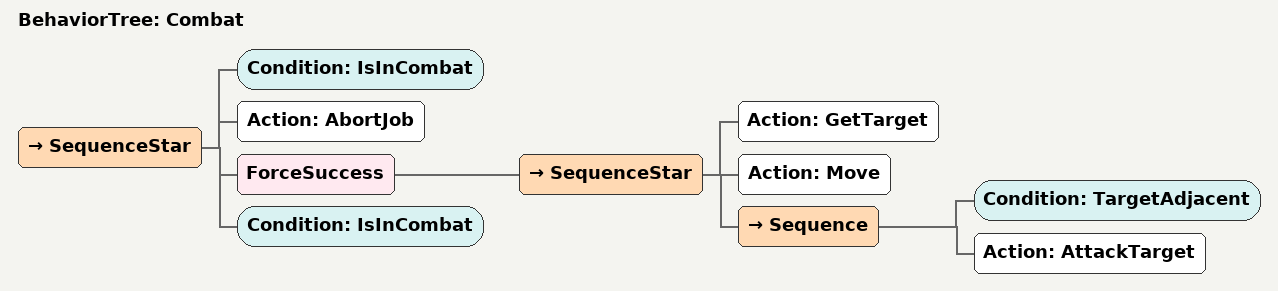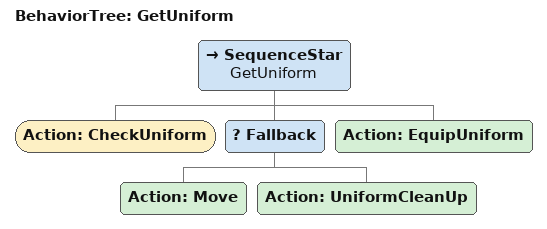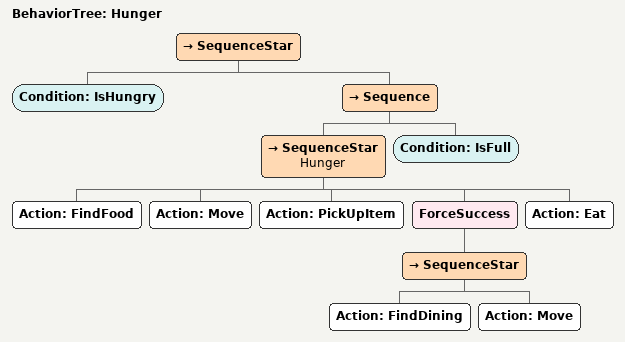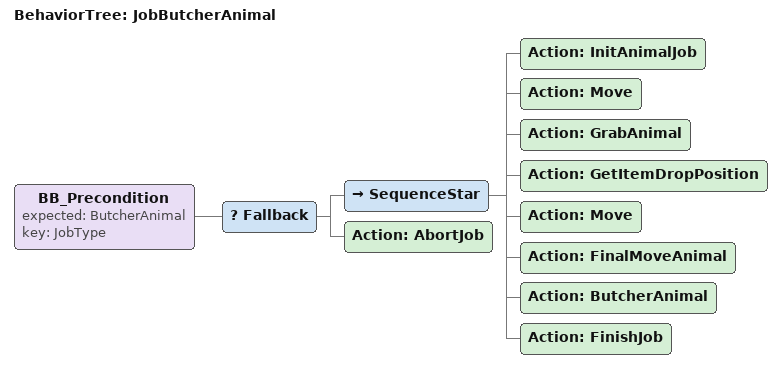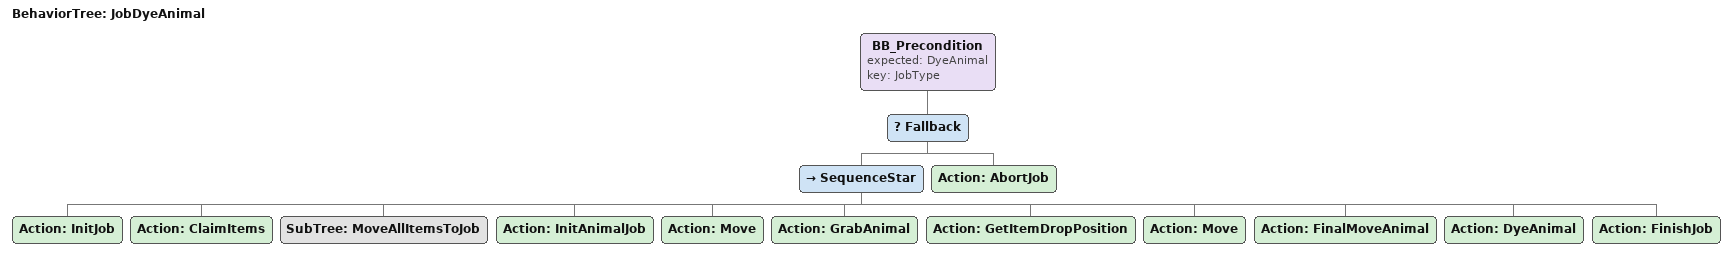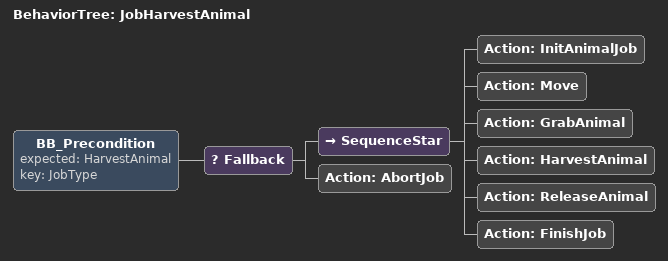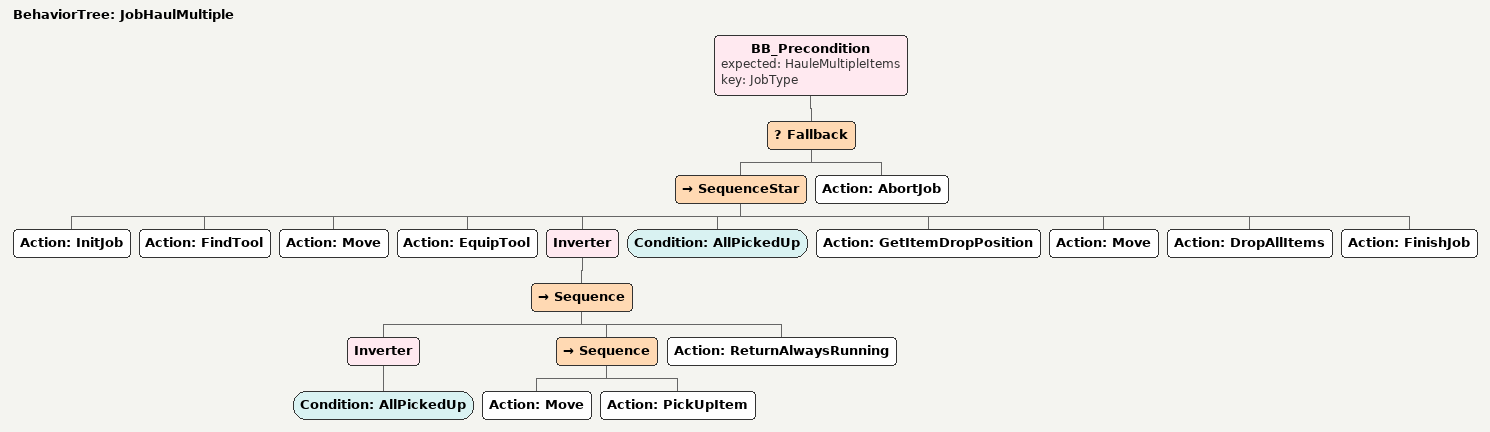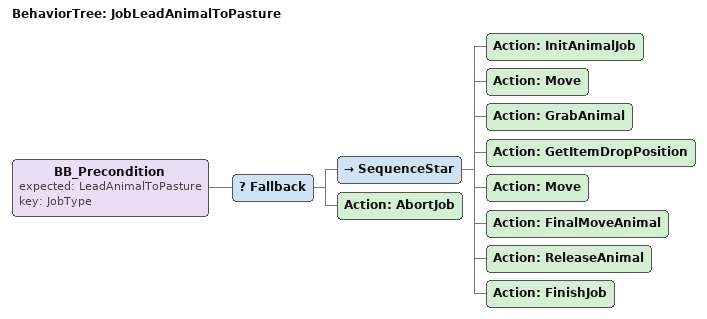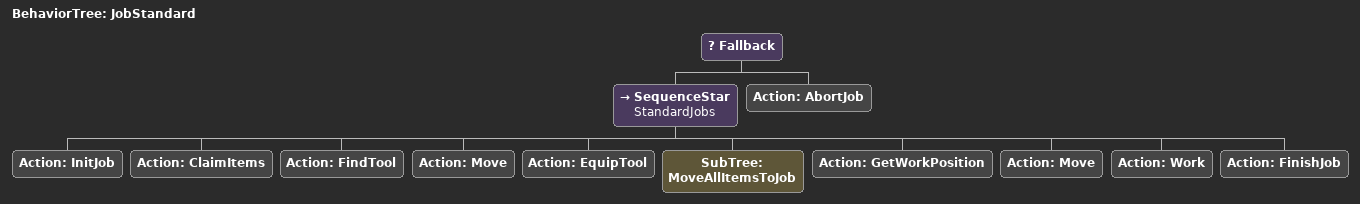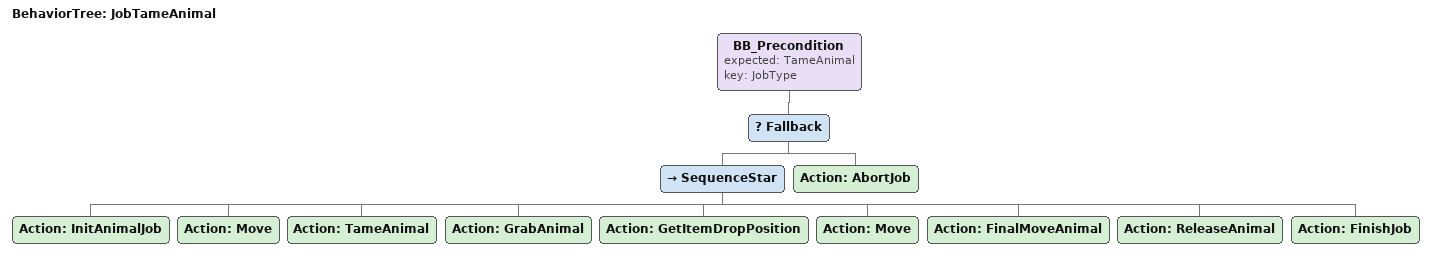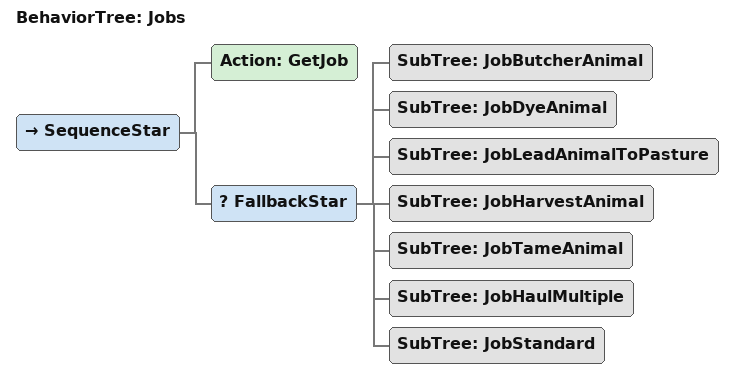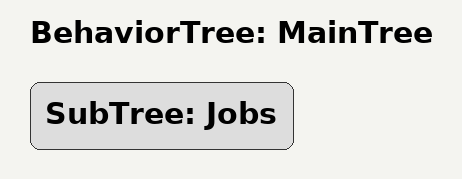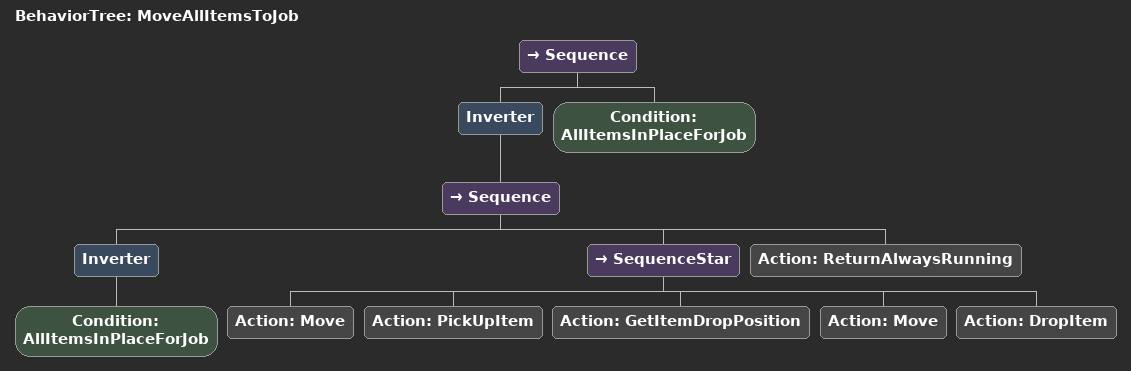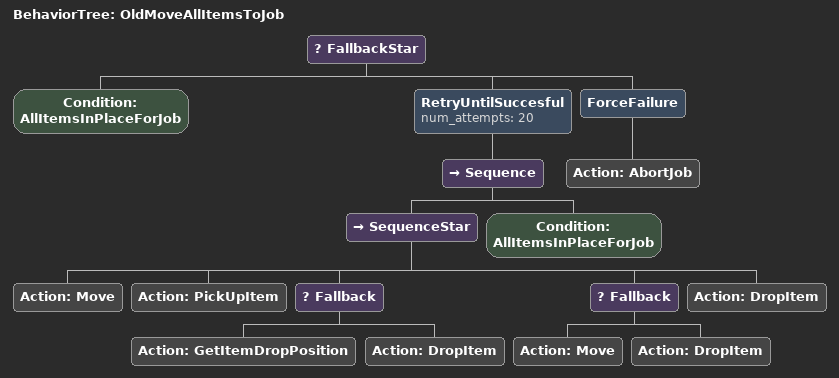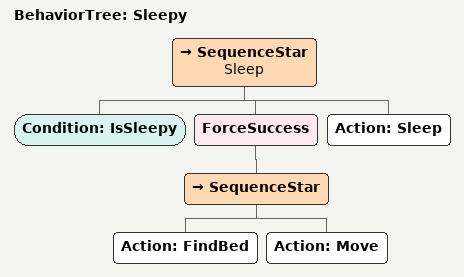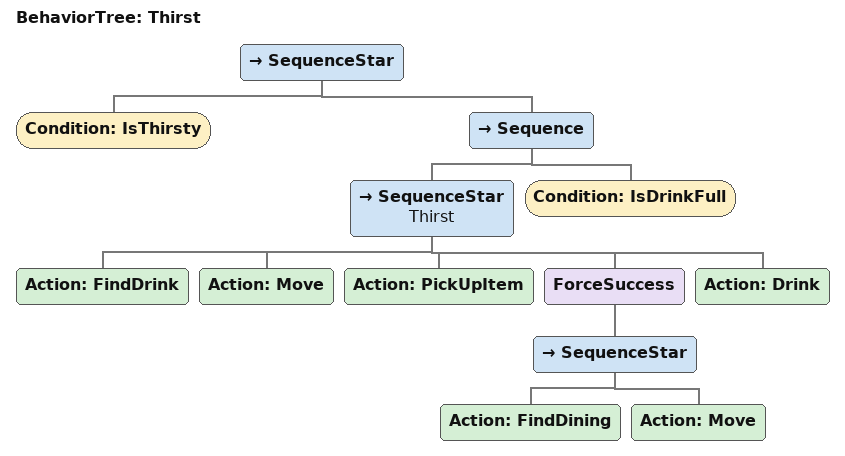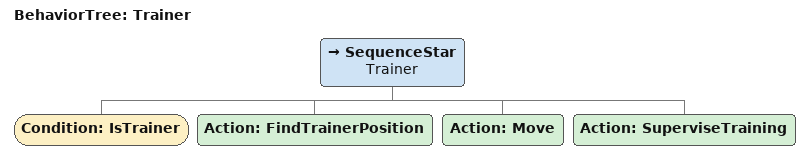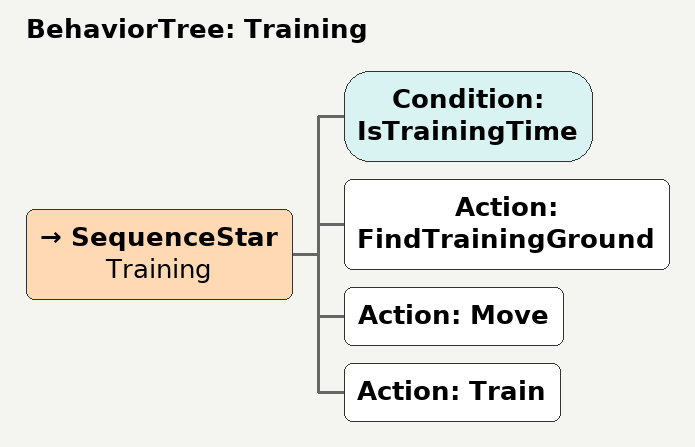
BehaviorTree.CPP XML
<root main_tree_to_execute="MainTree">
    <BehaviorTree ID="Combat">
        <SequenceStar>
            <Condition ID="IsInCombat"/>
            <Action ID="AbortJob"/>
            <ForceSuccess>
                <SequenceStar>
                    <Action ID="GetTarget"/>
                    <Action ID="Move"/>
                    <Sequence>
                        <Condition ID="TargetAdjacent"/>
                        <Action ID="AttackTarget"/>
                    </Sequence>
                </SequenceStar>
            </ForceSuccess>
            <Condition ID="IsInCombat"/>
        </SequenceStar>
    </BehaviorTree>
    <BehaviorTree ID="GetUniform">
        <SequenceStar name="GetUniform">
            <Action ID="CheckUniform"/>
            <Fallback>
                <Action ID="Move"/>
                <Action ID="UniformCleanUp"/>
            </Fallback>
            <Action ID="EquipUniform"/>
        </SequenceStar>
    </BehaviorTree>
    <BehaviorTree ID="Hunger">
        <SequenceStar>
            <Condition ID="IsHungry"/>
            <Sequence>
                <SequenceStar name="Hunger">
                    <Action ID="FindFood"/>
                    <Action ID="Move"/>
                    <Action ID="PickUpItem"/>
                    <ForceSuccess>
                        <SequenceStar>
                            <Action ID="FindDining"/>
                            <Action ID="Move"/>
                        </SequenceStar>
                    </ForceSuccess>
                    <Action ID="Eat"/>
                </SequenceStar>
                <Condition ID="IsFull"/>
            </Sequence>
        </SequenceStar>
    </BehaviorTree>
    <BehaviorTree ID="JobButcherAnimal">
        <BB_Precondition expected="ButcherAnimal" key="JobType">
            <Fallback>
                <SequenceStar>
                    <Action ID="InitAnimalJob"/>
                    <Action ID="Move"/>
                    <Action ID="GrabAnimal"/>
                    <Action ID="GetItemDropPosition"/>
                    <Action ID="Move"/>
                    <Action ID="FinalMoveAnimal"/>
                    <Action ID="ButcherAnimal"/>
                    <Action ID="FinishJob"/>
                </SequenceStar>
                <Action ID="AbortJob"/>
            </Fallback>
        </BB_Precondition>
    </BehaviorTree>
    <BehaviorTree ID="JobDyeAnimal">
        <BB_Precondition expected="DyeAnimal" key="JobType">
            <Fallback>
                <SequenceStar>
                    <Action ID="InitJob"/>
                    <Action ID="ClaimItems"/>
                    <SubTree ID="MoveAllItemsToJob"/>
                    <Action ID="InitAnimalJob"/>
                    <Action ID="Move"/>
                    <Action ID="GrabAnimal"/>
                    <Action ID="GetItemDropPosition"/>
                    <Action ID="Move"/>
                    <Action ID="FinalMoveAnimal"/>
                    <Action ID="DyeAnimal"/>
                    <Action ID="FinishJob"/>
                </SequenceStar>
                <Action ID="AbortJob"/>
            </Fallback>
        </BB_Precondition>
    </BehaviorTree>
    <BehaviorTree ID="JobHarvestAnimal">
        <BB_Precondition expected="HarvestAnimal" key="JobType">
            <Fallback>
                <SequenceStar>
                    <Action ID="InitAnimalJob"/>
                    <Action ID="Move"/>
                    <Action ID="GrabAnimal"/>
                    <Action ID="HarvestAnimal"/>
                    <Action ID="ReleaseAnimal"/>
                    <Action ID="FinishJob"/>
                </SequenceStar>
                <Action ID="AbortJob"/>
            </Fallback>
        </BB_Precondition>
    </BehaviorTree>
    <BehaviorTree ID="JobHaulMultiple">
        <BB_Precondition expected="HauleMultipleItems" key="JobType">
            <Fallback>
                <SequenceStar>
                    <Action ID="InitJob"/>
                    <Action ID="FindTool"/>
                    <Action ID="Move"/>
                    <Action ID="EquipTool"/>
                    <Inverter>
                        <Sequence>
                            <Inverter>
                                <Condition ID="AllPickedUp"/>
                            </Inverter>
                            <Sequence>
                                <Action ID="Move"/>
                                <Action ID="PickUpItem"/>
                            </Sequence>
                            <Action ID="ReturnAlwaysRunning"/>
                        </Sequence>
                    </Inverter>
                    <Condition ID="AllPickedUp"/>
                    <Action ID="GetItemDropPosition"/>
                    <Action ID="Move"/>
                    <Action ID="DropAllItems"/>
                    <Action ID="FinishJob"/>
                </SequenceStar>
                <Action ID="AbortJob"/>
            </Fallback>
        </BB_Precondition>
    </BehaviorTree>
    <BehaviorTree ID="JobLeadAnimalToPasture">
        <BB_Precondition expected="LeadAnimalToPasture" key="JobType">
            <Fallback>
                <SequenceStar>
                    <Action ID="InitAnimalJob"/>
                    <Action ID="Move"/>
                    <Action ID="GrabAnimal"/>
                    <Action ID="GetItemDropPosition"/>
                    <Action ID="Move"/>
                    <Action ID="FinalMoveAnimal"/>
                    <Action ID="ReleaseAnimal"/>
                    <Action ID="FinishJob"/>
                </SequenceStar>
                <Action ID="AbortJob"/>
            </Fallback>
        </BB_Precondition>
    </BehaviorTree>
    <BehaviorTree ID="JobStandard">
        <Fallback>
            <SequenceStar name="StandardJobs">
                <Action ID="InitJob"/>
                <Action ID="ClaimItems"/>
                <Action ID="FindTool"/>
                <Action ID="Move"/>
                <Action ID="EquipTool"/>
                <SubTree ID="MoveAllItemsToJob"/>
                <Action ID="GetWorkPosition"/>
                <Action ID="Move"/>
                <Action ID="Work"/>
                <Action ID="FinishJob"/>
            </SequenceStar>
            <Action ID="AbortJob"/>
        </Fallback>
    </BehaviorTree>
    <BehaviorTree ID="JobTameAnimal">
        <BB_Precondition expected="TameAnimal" key="JobType">
            <Fallback>
                <SequenceStar>
                    <Action ID="InitAnimalJob"/>
                    <Action ID="Move"/>
                    <Action ID="TameAnimal"/>
                    <Action ID="GrabAnimal"/>
                    <Action ID="GetItemDropPosition"/>
                    <Action ID="Move"/>
                    <Action ID="FinalMoveAnimal"/>
                    <Action ID="ReleaseAnimal"/>
                    <Action ID="FinishJob"/>
                </SequenceStar>
                <Action ID="AbortJob"/>
            </Fallback>
        </BB_Precondition>
    </BehaviorTree>
    <BehaviorTree ID="Jobs">
        <SequenceStar>
            <Action ID="GetJob"/>
            <FallbackStar>
                <SubTree ID="JobButcherAnimal"/>
                <SubTree ID="JobDyeAnimal"/>
                <SubTree ID="JobLeadAnimalToPasture"/>
                <SubTree ID="JobHarvestAnimal"/>
                <SubTree ID="JobTameAnimal"/>
                <SubTree ID="JobHaulMultiple"/>
                <SubTree ID="JobStandard"/>
            </FallbackStar>
        </SequenceStar>
    </BehaviorTree>
    <BehaviorTree ID="MainTree">
        <SubTree ID="Jobs"/>
    </BehaviorTree>
    <BehaviorTree ID="MoveAllItemsToJob">
        <Sequence>
            <Inverter>
                <Sequence>
                    <Inverter>
                        <Condition ID="AllItemsInPlaceForJob"/>
                    </Inverter>
                    <SequenceStar>
                        <Action ID="Move"/>
                        <Action ID="PickUpItem"/>
                        <Action ID="GetItemDropPosition"/>
                        <Action ID="Move"/>
                        <Action ID="DropItem"/>
                    </SequenceStar>
                    <Action ID="ReturnAlwaysRunning"/>
                </Sequence>
            </Inverter>
            <Condition ID="AllItemsInPlaceForJob"/>
        </Sequence>
    </BehaviorTree>
    <BehaviorTree ID="OldMoveAllItemsToJob">
        <FallbackStar>
            <Condition ID="AllItemsInPlaceForJob"/>
            <RetryUntilSuccesful num_attempts="20">
                <Sequence>
                    <SequenceStar>
                        <Action ID="Move"/>
                        <Action ID="PickUpItem"/>
                        <Fallback>
                            <Action ID="GetItemDropPosition"/>
                            <Action ID="DropItem"/>
                        </Fallback>
                        <Fallback>
                            <Action ID="Move"/>
                            <Action ID="DropItem"/>
                        </Fallback>
                        <Action ID="DropItem"/>
                    </SequenceStar>
                    <Condition ID="AllItemsInPlaceForJob"/>
                </Sequence>
            </RetryUntilSuccesful>
            <ForceFailure>
                <Action ID="AbortJob"/>
            </ForceFailure>
        </FallbackStar>
    </BehaviorTree>
    <BehaviorTree ID="Sleepy">
        <SequenceStar name="Sleep">
            <Condition ID="IsSleepy"/>
            <ForceSuccess>
                <SequenceStar>
                    <Action ID="FindBed"/>
                    <Action ID="Move"/>
                </SequenceStar>
            </ForceSuccess>
            <Action ID="Sleep"/>
        </SequenceStar>
    </BehaviorTree>
    <BehaviorTree ID="Thirst">
        <SequenceStar>
            <Condition ID="IsThirsty"/>
            <Sequence>
                <SequenceStar name="Thirst">
                    <Action ID="FindDrink"/>
                    <Action ID="Move"/>
                    <Action ID="PickUpItem"/>
                    <ForceSuccess>
                        <SequenceStar>
                            <Action ID="FindDining"/>
                            <Action ID="Move"/>
                        </SequenceStar>
                    </ForceSuccess>
                    <Action ID="Drink"/>
                </SequenceStar>
                <Condition ID="IsDrinkFull"/>
            </Sequence>
        </SequenceStar>
    </BehaviorTree>
    <BehaviorTree ID="Trainer">
        <SequenceStar name="Trainer">
            <Condition ID="IsTrainer"/>
            <Action ID="FindTrainerPosition"/>
            <Action ID="Move"/>
            <Action ID="SuperviseTraining"/>
        </SequenceStar>
    </BehaviorTree>
    <BehaviorTree ID="Training">
        <SequenceStar name="Training">
            <Condition ID="IsTrainingTime"/>
            <Action ID="FindTrainingGround"/>
            <Action ID="Move"/>
            <Action ID="Train"/>
        </SequenceStar>
    </BehaviorTree>
</root>
